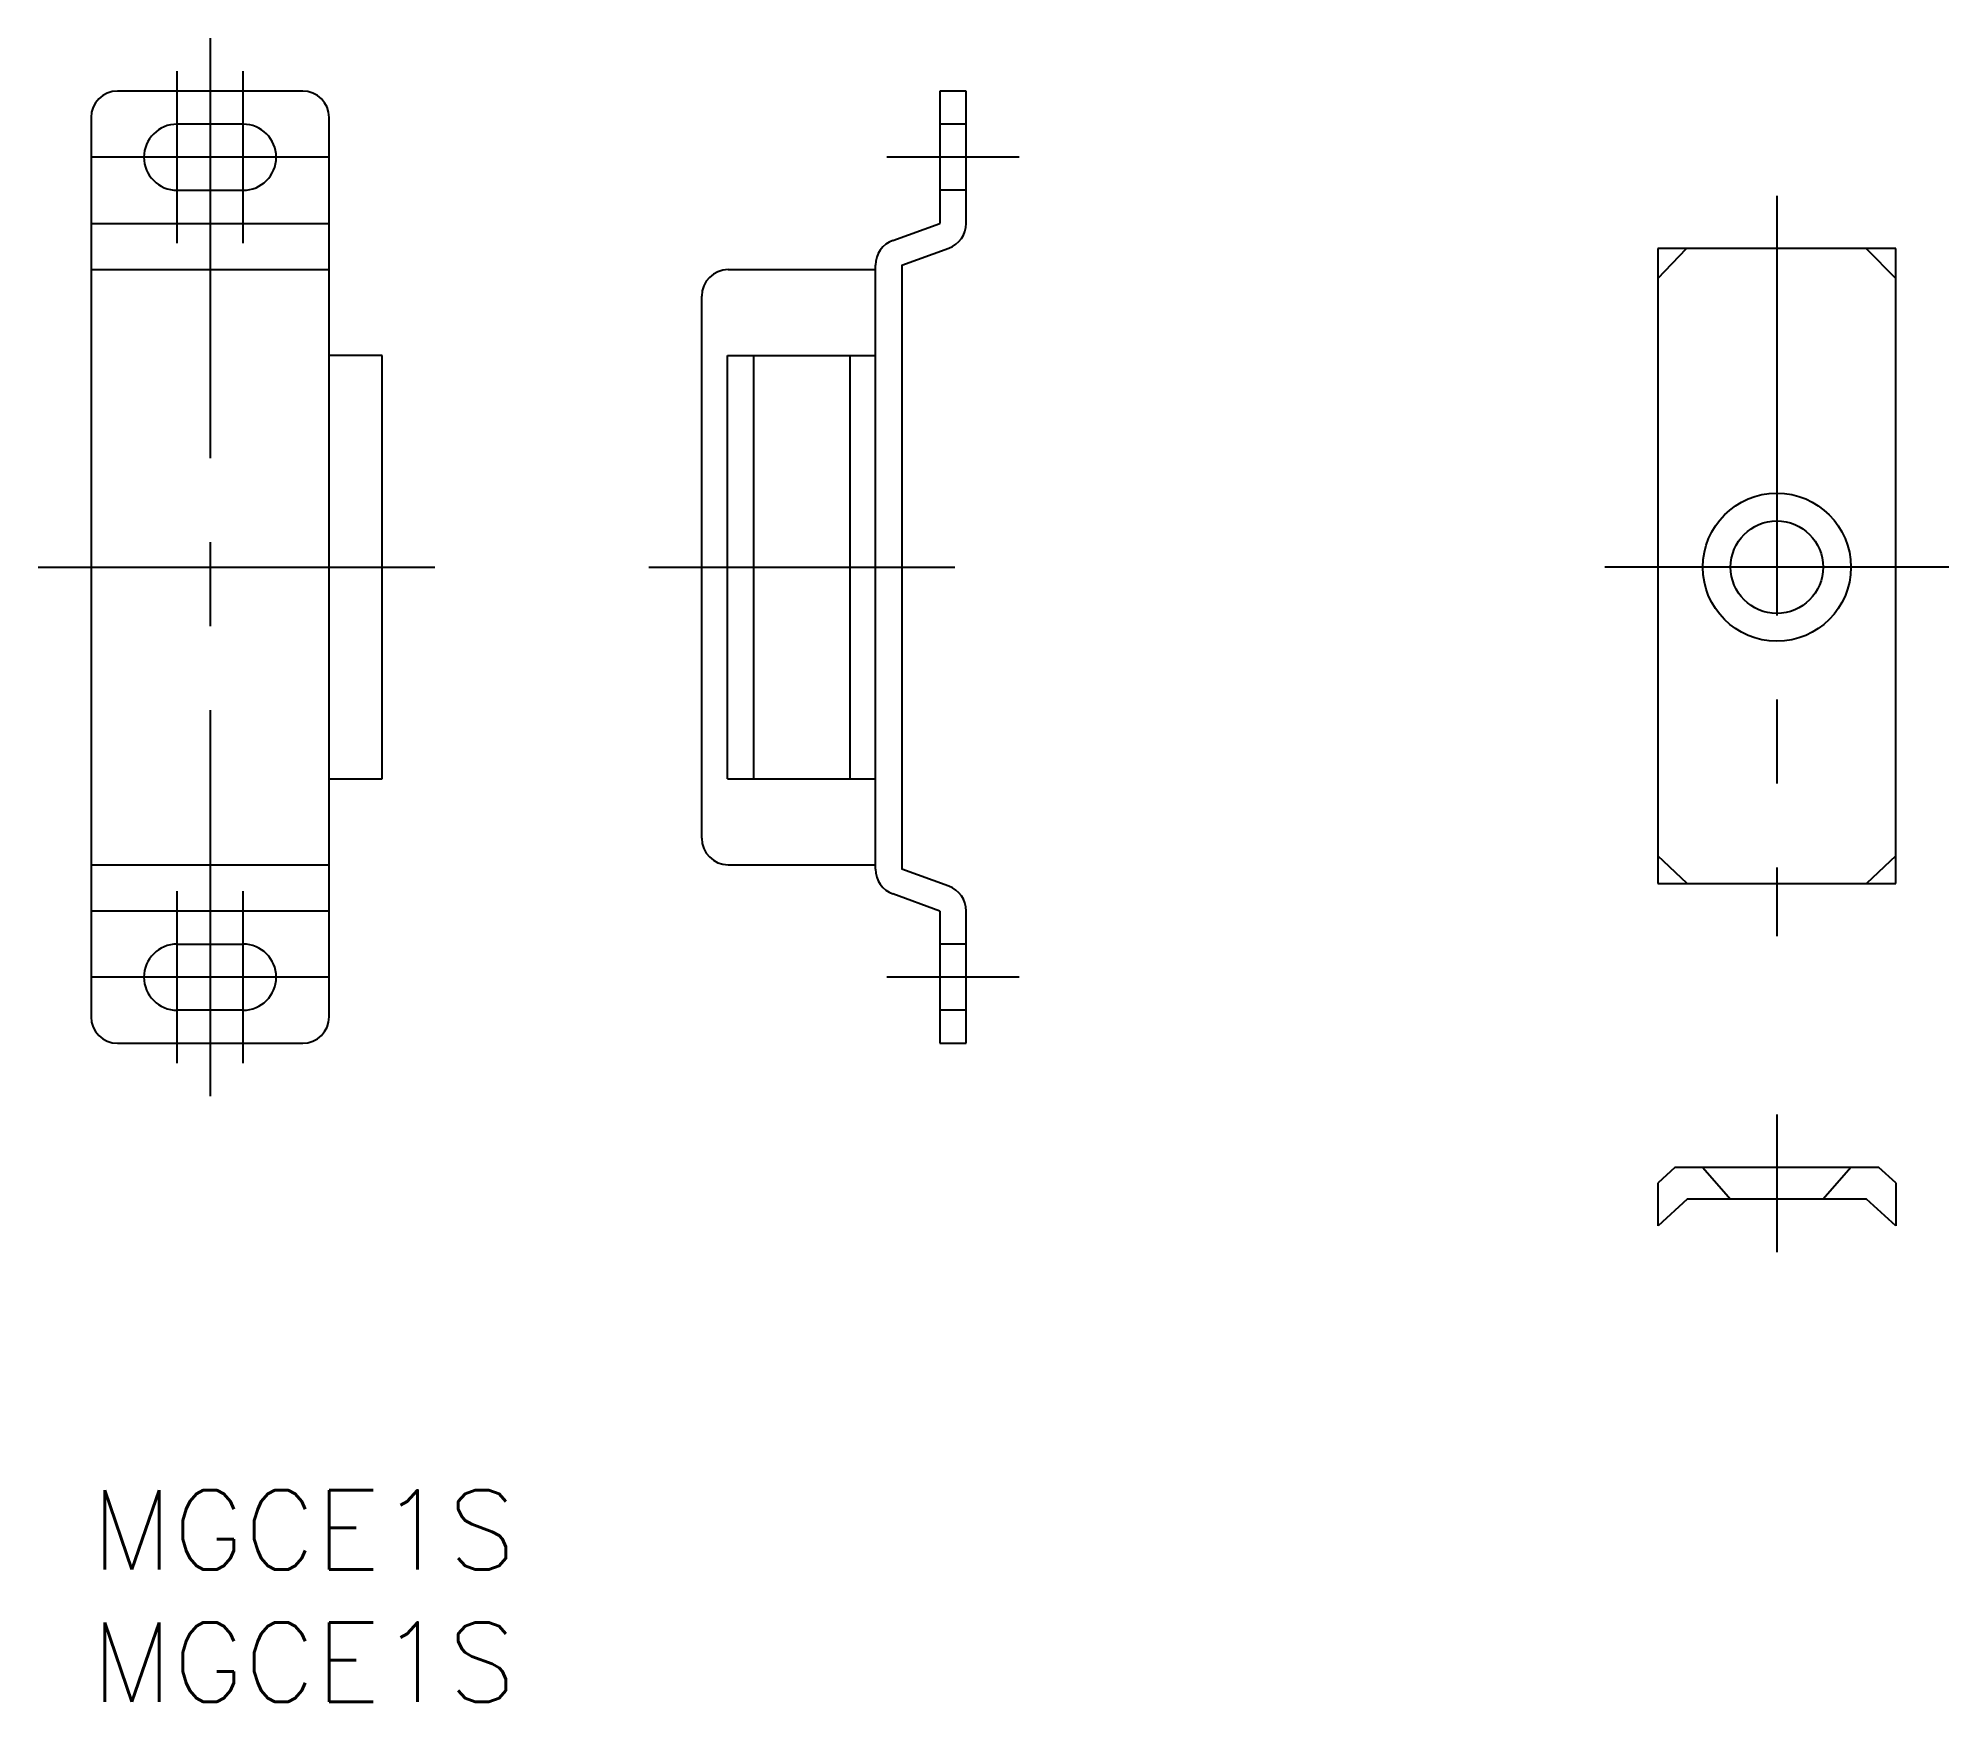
# Model space of a CAD drawing. Extents: x -2 to 70.2, y -8 to 54.9.
import ezdxf

# ---------------------------------------------------------------- set-up
doc = ezdxf.new("R2010")
doc.units = 0
doc.header["$LTSCALE"] = 0.5
doc.linetypes.add('CENTER', pattern=[50.8, 31.75, -6.35, 6.35, -6.35])
doc.linetypes.add('DASHED', pattern=[19.05, 12.7, -6.35])
for name, color, linetype in [('MSM_CENTER', 1, 'CENTER'), ('MSM_CONTINUOUS', 7, 'CONTINUOUS'), ('MSM_DASHED', 4, 'DASHED'), ('MSM_PART_NUMBER', 7, 'CONTINUOUS')]:
    doc.layers.add(name, color=color, linetype=linetype)
doc.styles.get("Standard").update_dxf_attribs({"font": 'txt.shx', "height": 3, "bigfont": 'bigfont.shx'})

# ---------------------------------------------------------------- blocks, each defined once
blk = doc.blocks.new('*U2')
at = {"layer": 'MSM_PART_NUMBER'}
blk.add_text('MGCE1S', height=3, dxfattribs=at).set_placement((0, -3))
blk = doc.blocks.new('*U3')
at = {"layer": 'MSM_PART_NUMBER'}
blk.add_text('MGCE1S', height=3, dxfattribs=at).set_placement((0, -8))

msp = doc.modelspace()

# ---------------------------------------------------------------- linework, layer by layer
at = {"layer": 'MSM_CENTER'}
for p, q in [((4.5, 54.897), (4.5, 14.897)), ((3.25, 47.147), (3.25, 53.647)), ((5.75, 47.147), (5.75, 53.647)), ((9, 50.397), (0, 50.397)), ((35.088, 50.397), (30.088, 50.397)), ((63.745, 48.941), (63.745, 20.941)), ((-2, 34.897), (13, 34.897)), ((21.088, 34.897), (32.659, 34.897)), ((70.245, 34.897), (57.245, 34.897)), ((3.25, 16.147), (3.25, 22.647)), ((5.75, 16.147), (5.75, 22.647)), ((9, 19.397), (0, 19.397)), ((35.088, 19.397), (30.088, 19.397)), ((63.744, 14.2), (63.744, 9))]:
    msp.add_line(p, q, dxfattribs=at)
at = {"layer": 'MSM_CONTINUOUS'}
for p, q in [((8, 52.897), (1, 52.897)), ((32.088, 52.897), (32.088, 47.897)), ((33.088, 52.897), (32.088, 52.897)), ((33.088, 47.897), (33.088, 52.897)), ((0, 51.897), (0, 17.897)), ((5.75, 51.647), (3.25, 51.647)), ((9, 17.897), (9, 51.897)), ((3.25, 49.147), (5.75, 49.147)), ((0, 47.897), (9, 47.897)), ((30.317, 47.252), (32.088, 47.897)), ((29.659, 23.481), (29.659, 46.313)), ((30.659, 46.313), (32.43, 46.957)), ((30.659, 46.313), (30.659, 23.481)), ((68.245, 46.941), (59.245, 46.941)), ((59.245, 46.941), (59.245, 22.941)), ((59.245, 45.811), (60.331, 46.941)), ((67.115, 46.941), (68.245, 45.811)), ((68.245, 22.941), (68.245, 46.941)), ((0, 46.147), (9, 46.147)), ((24.088, 46.147), (29.659, 46.147)), ((23.088, 24.647), (23.088, 45.147)), ((11, 42.897), (9, 42.897)), ((11, 26.897), (11, 42.897)), ((24.059, 26.897), (24.059, 42.897)), ((24.059, 42.897), (29.659, 42.897)), ((25.054, 26.897), (25.054, 42.897)), ((28.698, 26.897), (28.698, 42.897)), ((9, 26.897), (11, 26.897)), ((24.059, 26.897), (29.659, 26.897)), ((60.353, 22.941), (59.245, 23.983)), ((68.245, 23.983), (67.137, 22.941)), ((0, 23.647), (9, 23.647)), ((24.088, 23.647), (29.659, 23.647)), ((32.43, 22.836), (30.659, 23.481)), ((32.088, 21.897), (30.317, 22.541)), ((59.245, 22.941), (68.245, 22.941)), ((9, 21.897), (0, 21.897)), ((32.088, 21.897), (32.088, 16.897)), ((33.088, 16.897), (33.088, 21.897)), ((3.25, 20.647), (5.75, 20.647)), ((5.75, 18.147), (3.25, 18.147)), ((1, 16.897), (8, 16.897)), ((32.088, 16.897), (33.088, 16.897)), ((59.89, 12.2), (59.251, 11.62)), ((59.251, 10), (59.251, 11.62)), ((67.598, 12.2), (59.89, 12.2)), ((68.247, 11.616), (67.598, 12.2)), ((68.247, 11.616), (68.247, 10)), ((60.353, 11), (59.251, 10)), ((67.137, 11), (60.353, 11)), ((68.247, 10), (67.137, 11))]:
    msp.add_line(p, q, dxfattribs=at)
for radius in [2.8, 1.75]:
    msp.add_circle((63.745, 34.897), radius, dxfattribs=at)
for centre, radius, start, end in [((1, 51.897), 1, 90, 180), ((8, 51.897), 1, 0, 90), ((3.25, 50.397), 1.25, 90, 270), ((5.75, 50.397), 1.25, 270, 90), ((32.088, 47.897), 1, 290, 0), ((30.659, 46.313), 1, 110, 180), ((24.088, 45.147), 1, 90, 180), ((24.088, 24.647), 1, 180, 270), ((30.659, 23.481), 1, 180, 250), ((32.088, 21.897), 1, 0, 70), ((3.25, 19.397), 1.25, 90, 270), ((5.75, 19.397), 1.25, 270, 90), ((1, 17.897), 1, 180, 270), ((8, 17.897), 1, 270, 0)]:
    msp.add_arc(centre, radius, start, end, dxfattribs=at)
at = {"layer": 'MSM_DASHED'}
for p, q in [((33.088, 51.647), (32.088, 51.647)), ((33.088, 49.147), (32.088, 49.147)), ((33.088, 20.647), (32.088, 20.647)), ((33.088, 18.147), (32.088, 18.147)), ((60.945, 12.2), (61.995, 11)), ((66.545, 12.2), (65.495, 11))]:
    msp.add_line(p, q, dxfattribs=at)

# ---------------------------------------------------------------- block references
at = {"layer": 'MSM_CONTINUOUS'}
for name in ['*U2', '*U3']:
    msp.add_blockref(name, (0, 0), dxfattribs=at)

doc.saveas('drawing.dxf')
